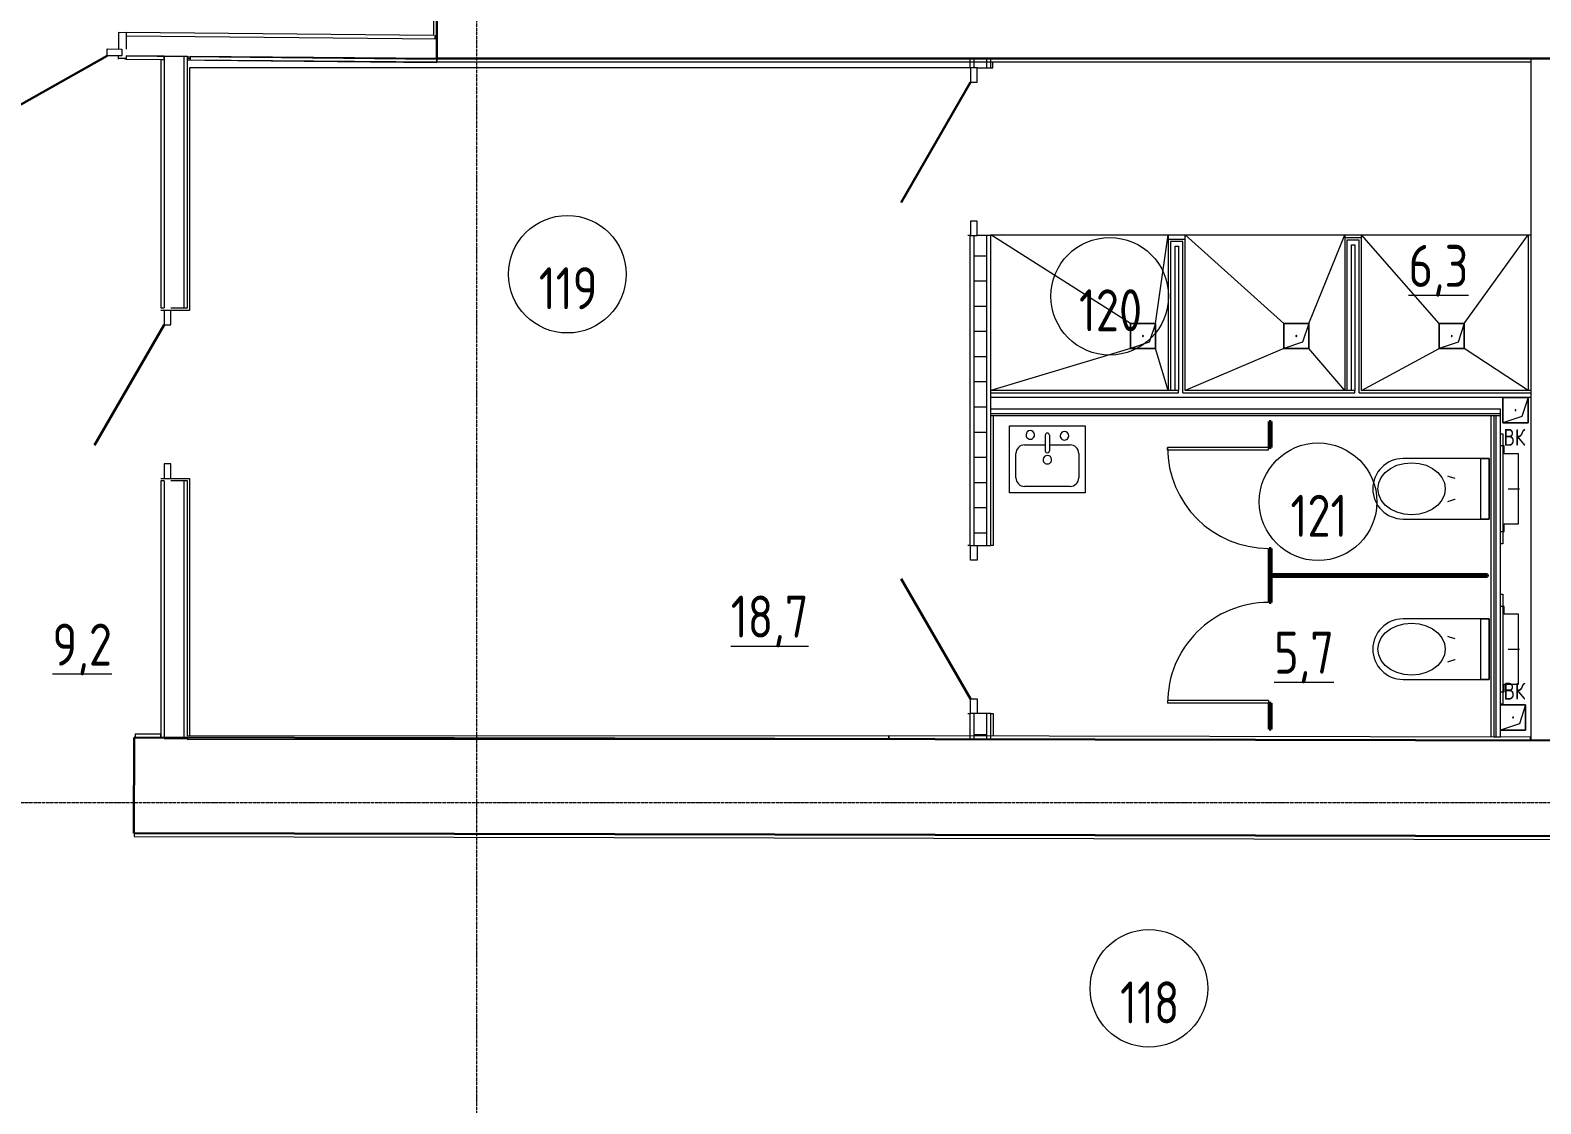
# Model space of a CAD drawing. Header units: millimetres. Extents: x 504091 to 2165846, y 135022 to 442887.
# Drawn here: x 721250 to 730241, y 281484 to 287876 of the extents above; entities that cross this region are included whole.
import ezdxf

# ---------------------------------------------------------------- set-up
doc = ezdxf.new("R2010")
doc.units = ezdxf.units.MM
doc.linetypes.add('ADSK_Линия сетки', pattern=[25, 20, -2.5, 0, -2.5])
doc.linetypes.add('осеваяX2', pattern=[4, 2.5, -0.5, 0.5, -0.5])
for name, color, linetype, lineweight in [('Аннотация', 7, 'Continuous', 9), ('Двери', 7, 'Continuous', 20), ('Двери открывание', 7, 'Continuous', 9), ('Марки помещений', 7, 'Continuous', 20), ('Обобщенные модели', 7, 'Continuous', 18), ('Оси', 165, 'осеваяX2', 13), ('Перекрытие', 7, 'Continuous', 18), ('Сантехника', 7, 'Continuous', 18), ('Стены внутренние', 7, 'Continuous', 18), ('Стены несущие', 7, 'Continuous', 30), ('Стены отделка', 7, 'Continuous', 30), ('Стены перегородки', 7, 'Continuous', 30), ('Стены штриховка', 7, 'Continuous', 18)]:
    doc.layers.add(name, color=color, linetype=linetype, lineweight=lineweight)
doc.styles.add('ГОСТ 2.304', font='CS_Gost2304.shx')

# ---------------------------------------------------------------- blocks, each defined once
blk = doc.blocks.new('GM_Отверстие прямоугольное _в плите_ - Отверстие-1400855-План 1-го этажа')
at = {"layer": 'Обобщенные модели'}
for p, q in [((-75, -75), (-75, 75)), ((-75, 75), (75, 75)), ((75, 75), (-75, 75)), ((-75, 75), (-75, -75)), ((-75, -75), (-37.5, 37.5)), ((-37.5, 37.5), (75, 75)), ((75, 75), (75, -75)), ((75, -75), (75, 75)), ((75, -75), (-75, -75)), ((-75, -75), (75, -75))]:
    blk.add_line(p, q, dxfattribs=at)
for start, end in [(360, 180), (180, 360), (60, 165), (300, 360), (195, 270)]:
    blk.add_arc((0, 0), 2.5, start, end, dxfattribs=at)
blk = doc.blocks.new('АС_Дверь_Однопольная_Алюминиевая - 1000х2100 алюм ост EIS60 Д23п-6262970-План 1-го этажа')
at = {"layer": 'Двери'}
for p, q in [((-375, -20), (-288, -20)), ((-375, -60), (-375, -20)), ((-288, -60), (-375, -60)), ((-288, -20), (-288, -60)), ((538, -20), (625, -20)), ((538, -60), (538, -20)), ((625, -60), (538, -60)), ((625, -20), (625, -60))]:
    blk.add_line(p, q, dxfattribs=at)
at = {"layer": 'Двери', "lineweight": 30}
blk.add_line((538, -60), (-177.3, -473), dxfattribs=at)
blk = doc.blocks.new('SND_Унитаз_Jika_Olymp_с_инсталяцией - Унитаз_ выпуск прямой_ установка на пол_693х360х360_ PN30_12_ ХВ резьба HP DN15_ К гл_ кон П DN100-V5-План 1-го этажа')
at = {"layer": 'Сантехника'}
for p, q in [((0, -61.7), (0, 6.3)), ((-255, -85), (-255, -107.5)), ((-208, -85), (-255, -85)), ((-208, 0), (-208, -85)), ((208, 0), (-208, 0)), ((208, -85), (208, 0)), ((255, -85), (208, -85)), ((255, -107.5), (255, -85)), ((-327.5, -94), (327.5, -94)), ((-327.5, -107.5), (-327.5, -94)), ((-180, -174), (-180, -687.1)), ((180, -174), (-180, -174)), ((-180, -174), (180, -174)), ((-180, -224), (-180, -174)), ((-100, -173), (-100, -174)), ((-80, -173), (-100, -173)), ((-80, -173), (-100, -173)), ((-80, -174), (-80, -173)), ((-55, -173), (-55, -174)), ((55, -173), (-55, -173)), ((-53.1, -173), (-55, -173)), ((55, -173), (53.1, -173)), ((55, -174), (55, -173)), ((80, -173), (80, -174)), ((100, -173), (80, -173)), ((100, -173), (80, -173)), ((100, -174), (100, -173)), ((180, -687.1), (180, -174)), ((180, -174), (180, -224)), ((327.5, -94), (327.5, -107.5)), ((180, -224), (-180, -224))]:
    blk.add_line(p, q, dxfattribs=at)
at = {"layer": 'Сантехника', "flags": 128}
for points in [[(0, -836.5), (-34.5, -831.5), (-67.3, -816.7), (-96.6, -792.9), (-121.2, -761.2), (-139.7, -723.3), (-151.1, -681), (-155, -636.5), (-151.1, -592), (-139.7, -549.7), (-121.2, -511.8), (-96.6, -480.1), (-67.3, -456.3), (-34.5, -441.5), (0, -436.5)], [(-61.7, -376.2), (-71.7, -411.6), (-75, -420.3)], [(0, -436.5), (34.5, -441.5), (67.3, -456.3), (96.6, -480.1), (121.2, -511.8), (139.7, -549.7), (151.1, -592), (155, -636.5), (151.1, -681), (139.7, -723.3), (121.2, -761.2), (96.6, -792.9), (67.3, -816.7), (34.5, -831.5), (0, -836.5)], [(75, -420.3), (62.3, -378.9), (61.7, -376.2)]]:
    blk.add_lwpolyline(points, dxfattribs=at)
at = {"layer": 'Сантехника'}
blk.add_arc((0, -687.1), 180, 180, 360, dxfattribs=at)
blk = doc.blocks.new('131_Сантехническая перегородка_Дверь - СД-1-3905251-План 1-го этажа')
at = {"layer": 'Двери'}
for p, q in [((739, 608), (755, 608)), ((739, 8), (739, 608)), ((755, 8), (755, 608)), ((739, 8), (755, 8))]:
    blk.add_line(p, q, dxfattribs=at)
at = {"layer": 'Двери открывание'}
blk.add_arc((755, 8), 600, 90, 180, dxfattribs=at)
at = {"layer": 'Обобщенные модели', "lineweight": 40}
for p, q in [((155, 4), (0, 4)), ((0, 4), (0, -8)), ((155, -8), (155, 4)), ((910, 4), (755, 4)), ((755, 4), (755, -8)), ((910, -8), (910, 4)), ((0, -8), (155, -8)), ((755, -8), (910, -8))]:
    blk.add_line(p, q, dxfattribs=at)
blk = doc.blocks.new('131_Сантехническая перегородка_Дверь - СД-2-3905252-План 1-го этажа')
at = {"layer": 'Двери'}
for p, q in [((171, 608), (155, 608)), ((155, 8), (155, 608)), ((171, 8), (171, 608)), ((171, 8), (155, 8))]:
    blk.add_line(p, q, dxfattribs=at)
at = {"layer": 'Двери открывание'}
blk.add_arc((155, 8), 600, 360, 90, dxfattribs=at)
at = {"layer": 'Обобщенные модели', "lineweight": 40}
for p, q in [((155, 4), (0, 4)), ((0, 4), (0, -8)), ((155, -8), (155, 4)), ((910, 4), (755, 4)), ((755, 4), (755, -8)), ((910, -8), (910, 4)), ((0, -8), (155, -8)), ((755, -8), (910, -8))]:
    blk.add_line(p, q, dxfattribs=at)
blk = doc.blocks.new('131_Сантехническая перегородка - СП-4-3858331-План 1-го этажа')
at = {"layer": 'Обобщенные модели', "lineweight": 40}
for p, q in [((1300, 8), (0, 8)), ((0, 8), (0, -4)), ((1300, -4), (1300, 8)), ((0, -4), (1300, -4))]:
    blk.add_line(p, q, dxfattribs=at)
blk = doc.blocks.new('АС_Дверь_Однопольная_Алюминиевая - 1000х2100 алюм ост с мат_плёнкой Д18п-V6-План 1-го этажа')
at = {"layer": 'Двери'}
for p, q in [((-375, -17.5), (-288, -17.5)), ((-375, -57.5), (-375, -17.5)), ((-288, -57.5), (-375, -57.5)), ((-288, -17.5), (-288, -57.5)), ((538, -17.5), (625, -17.5)), ((538, -57.5), (538, -17.5)), ((625, -57.5), (538, -57.5)), ((625, -17.5), (625, -57.5))]:
    blk.add_line(p, q, dxfattribs=at)
at = {"layer": 'Двери', "lineweight": 30}
blk.add_line((538, -57.5), (-177.3, -470.5), dxfattribs=at)
blk = doc.blocks.new('АС_Дверь_Однопольная_Алюминиевая - 1000х2100 алюм ост с мат_плёнкой Д18л-V7-План 1-го этажа')
at = {"layer": 'Двери'}
for p, q in [((-288, -17.5), (-375, -17.5)), ((-375, -17.5), (-375, -57.5)), ((-375, -57.5), (-288, -57.5)), ((-288, -57.5), (-288, -17.5)), ((625, -17.5), (538, -17.5)), ((538, -17.5), (538, -57.5)), ((538, -57.5), (625, -57.5)), ((625, -57.5), (625, -17.5))]:
    blk.add_line(p, q, dxfattribs=at)
at = {"layer": 'Двери', "lineweight": 30}
blk.add_line((-288, -57.5), (427.3, -470.5), dxfattribs=at)
blk = doc.blocks.new('АС_Дверь_Однопольная_Алюминиевая - 1000х2100 алюм ост с мат_плёнкой Д19л-6262971-План 1-го этажа')
at = {"layer": 'Двери'}
for p, q in [((-288, -20), (-375, -20)), ((-375, -20), (-375, -60)), ((-375, -60), (-288, -60)), ((-288, -60), (-288, -20)), ((625, -20), (538, -20)), ((538, -20), (538, -60)), ((538, -60), (625, -60)), ((625, -60), (625, -20))]:
    blk.add_line(p, q, dxfattribs=at)
at = {"layer": 'Двери', "lineweight": 30}
blk.add_line((-288, -60), (427.3, -473), dxfattribs=at)
blk = doc.blocks.new('GM_Отверстие прямоугольное _в плите_ - Отверстие-V11-План 1-го этажа')
at = {"layer": 'Обобщенные модели'}
for p, q in [((-75, -75), (-75, 75)), ((-75, 75), (75, 75)), ((75, 75), (-75, 75)), ((-75, 75), (-75, -75)), ((-75, -75), (-37.5, 37.5)), ((-37.5, 37.5), (75, 75)), ((75, -75), (-75, -75)), ((-75, -75), (75, -75))]:
    blk.add_line(p, q, dxfattribs=at)
for start, end in [(360, 180), (180, 360), (60, 165), (300, 360), (195, 270)]:
    blk.add_arc((0, 0), 2.5, start, end, dxfattribs=at)
blk = doc.blocks.new('Sink - Kitchen _11_ - 450 x 400mm-659845-План 1-го этажа')
at = {"layer": 'Сантехника'}
for p, q in [((-209.3, 197.7), (240.7, 197.7)), ((-209.3, -202.3), (-209.3, 197.7)), ((-209.3, -202.3), (-209.3, 197.7)), ((-209.3, 197.7), (240.7, 197.7)), ((240.7, 197.7), (240.7, -202.3)), ((240.7, 197.7), (240.7, -202.3)), ((-171.2, -37.2), (-171.2, 108.8)), ((-120.4, 159.6), (151.8, 159.6)), ((202.6, 108.8), (202.6, -37.2)), ((3, -88), (-120.4, -88)), ((3, -145.2), (3, -53.1)), ((28.4, -145.2), (28.4, -53.1)), ((151.8, -88), (28.4, -88)), ((240.7, -202.3), (-209.3, -202.3)), ((240.7, -202.3), (-209.3, -202.3))]:
    blk.add_line(p, q, dxfattribs=at)
for centre, radius, start, end in [((-120.4, 108.8), 50.8, 90, 180), ((151.8, 108.8), 50.8, 360, 90), ((15.7, 0), 25.4, 360, 180), ((15.7, 0), 25.4, 180, 0), ((-120.4, -37.2), 50.8, 180, 270), ((15.7, -53.1), 12.7, 360, 180), ((151.8, -37.2), 50.8, 270, 0), ((-85.9, -142.1), 25.4, 360, 180), ((-85.9, -142.1), 25.4, 180, 0), ((15.7, -145.2), 12.7, 180, 0), ((117.3, -147.3), 25.4, 360, 180), ((117.3, -147.3), 25.4, 180, 0)]:
    blk.add_arc(centre, radius, start, end, dxfattribs=at)
blk = doc.blocks.new('ADSK_Марка_Помещение_ОдноЗначение - Номер-159740-План 1-го этажа')
at = {"layer": 'Марки помещений'}
blk.add_circle((0, 0), 3.5, dxfattribs=at)

msp = doc.modelspace()

# ---------------------------------------------------------------- hatches: boundary and pattern name
at = {"layer": 'Стены внутренние', "lineweight": 9}
h = msp.add_hatch(dxfattribs=at)
h.set_pattern_fill('FP_7', color=256, style=0, pattern_type=2)
h.set_pattern_definition([(0, (705858.08, 270333.52), (0, 150), []), (90, (705858.08, 270333.52), (-150, 9e-15), [])])
h.paths.add_polyline_path([(726941.783, 283674.2203), (726941.783, 283807.9707), (726866.783, 283807.9707), (726866.783, 283674.3729), (726877.2157, 283674.3517)])
h.paths.add_polyline_path([(726941.783, 284807.9707), (726941.783, 286652.9707), (726866.783, 286652.9707), (726866.783, 284807.9707), (726886.783, 284807.9707)])
h.paths.add_polyline_path([(726866.783, 287652.9707), (726941.783, 287652.9707), (726941.783, 287687.9707), (726866.783, 287687.9707)])

# ---------------------------------------------------------------- linework, layer by layer
at = {"layer": 'Оси', "linetype": 'ADSK_Линия сетки'}
for p, q in [((723907.643, 263323.4727), (723907.643, 314443.584)), ((694211.5079, 283278.5198), (761862.9306, 283278.5198))]:
    msp.add_line(p, q, dxfattribs=at)
at = {"layer": 'Перекрытие'}
for p, q in [((721777.0646, 287763.8521), (721778.0857, 287863.8469)), ((721778.0857, 287863.8469), (721822.2133, 287863.3962)), ((721776.4519, 287703.8552), (721776.6561, 287723.8542)), ((721820.6261, 287707.9707), (721776.4939, 287707.9707)), ((721820.5794, 287703.4046), (721813.6942, 287703.4749)), ((722026.7865, 287699.2943), (722026.7865, 287701.2988)), ((722201.6991, 287707.9707), (722186.7865, 287707.9707)), ((722186.7865, 287699.6649), (722201.6339, 287699.5133)), ((722288.5289, 287698.6259), (723670.4745, 287684.5136)), ((726841.783, 287652.9707), (722198.7865, 287652.9707)), ((722198.7865, 287652.9707), (722198.7865, 286207.9707)), ((723670.4745, 287684.5136), (723670.4745, 287687.9707)), ((726966.783, 287652.9707), (726979.783, 287652.9707)), ((726979.783, 287652.9707), (726979.783, 287687.9707)), ((726841.783, 286652.9707), (726829.783, 286652.9707)), ((726966.783, 286657.0242), (730180.5777, 286657.0242)), ((727797.7315, 286130.4707), (726966.783, 286657.0242)), ((726966.783, 286652.9707), (726966.783, 286657.0242)), ((727947.7315, 286130.4707), (728023.5777, 286657.0242)), ((728023.5777, 286657.0242), (728023.5777, 286630.4707)), ((728710.5777, 286130.4707), (728123.5777, 286657.0242)), ((728123.5777, 286630.4707), (728123.5777, 286657.0242)), ((728860.5777, 286130.4707), (729073.5777, 286657.0242)), ((729073.5777, 286657.0242), (729073.5777, 286639.0242)), ((729173.5777, 286639.0242), (729173.5777, 286657.0242)), ((729635.3546, 286130.4707), (729173.5777, 286657.0242)), ((729785.3546, 286130.4707), (730165.5777, 286657.0242)), ((730165.5777, 286657.0242), (730165.5777, 285730.4707)), ((722046.7865, 286207.9707), (722026.7865, 286207.9707)), ((722198.7865, 286207.9707), (722086.7865, 286207.9707)), ((727797.7315, 285980.4707), (726966.783, 285730.4707)), ((728023.5777, 285730.4707), (727947.7315, 285980.4707)), ((728710.5777, 285980.4707), (728123.5777, 285730.4707)), ((729073.5777, 285730.4707), (728860.5777, 285980.4707)), ((729173.5777, 285730.4707), (729635.3546, 285980.4707)), ((730165.5777, 285730.4707), (729785.3546, 285980.4707)), ((726981.783, 285580.4707), (726981.783, 284807.9707)), ((729945.5777, 283668.1099), (729945.5777, 285580.4707)), ((722026.7865, 285207.9707), (722046.7865, 285207.9707)), ((722086.7865, 285207.9707), (722198.7865, 285207.9707)), ((722198.7865, 285207.9707), (722198.7865, 283672.7758)), ((726841.783, 284807.9707), (726829.783, 284807.9707)), ((726981.783, 284807.9707), (726966.783, 284807.9707)), ((726829.783, 283807.9707), (726841.783, 283807.9707)), ((726966.783, 283807.9707), (726981.783, 283807.9707)), ((726981.783, 283807.9707), (726981.783, 283674.1389))]:
    msp.add_line(p, q, dxfattribs=at)
at = {"layer": 'Стены несущие'}
for p, q in [((723670.4745, 290436.0447), (723670.4745, 287707.9707)), ((723670.4745, 287707.9707), (736603.0777, 287707.9707)), ((721869.0286, 283664.5394), (721867.8691, 283094.5405)), ((738709.2904, 283630.2826), (721869.0286, 283664.5394)), ((721869.2165, 283094.5378), (738708.1309, 283060.2838))]:
    msp.add_line(p, q, dxfattribs=at)
at = {"layer": 'Стены отделка', "lineweight": 9}
for p, q in [((723650.4745, 290416.0447), (723650.4745, 287844.7262)), ((721822.2133, 287863.3962), (721822.009, 287843.3973)), ((723650.4745, 287844.7262), (721822.2133, 287863.3962)), ((723660.3724, 287824.6241), (723660.5767, 287844.623)), ((723660.5767, 287844.623), (723670.4745, 287844.522)), ((721820.7837, 287723.4035), (721820.5794, 287703.4046)), ((721820.5794, 287703.4046), (722046.6006, 287701.0965)), ((722046.7865, 287699.2943), (722026.7865, 287699.2943)), ((722026.7865, 287699.2943), (722026.7865, 286222.9707)), ((722046.6006, 287701.0965), (722046.8048, 287721.0954)), ((722186.7865, 287719.2954), (722166.7865, 287719.2954)), ((722186.7865, 286222.9707), (722186.7865, 287719.2954)), ((722201.7865, 287719.2954), (722201.6322, 287699.296)), ((722201.6322, 287699.296), (723670.3203, 287687.9713)), ((723670.4745, 287707.9707), (722201.7865, 287719.2954)), ((723670.3203, 287687.9713), (723670.4745, 287707.9707)), ((723670.4745, 287707.9707), (723670.4745, 287687.9707)), ((726841.783, 287707.9707), (726841.783, 287652.9707)), ((726966.783, 287652.9707), (726966.783, 287707.9707)), ((723670.4745, 287687.9707), (730180.5777, 287687.9707)), ((726841.783, 287652.9707), (726846.783, 287652.9707)), ((726886.783, 287652.9707), (726966.783, 287652.9707)), ((726846.783, 286652.9707), (726841.783, 286652.9707)), ((726841.783, 286652.9707), (726841.783, 284807.9707)), ((726966.783, 286652.9707), (726886.783, 286652.9707)), ((726966.783, 284807.9707), (726966.783, 286652.9707)), ((728023.5777, 286630.4707), (728023.5777, 285730.4707)), ((728123.5777, 286630.4707), (728023.5777, 286630.4707)), ((728123.5777, 285730.4707), (728123.5777, 286630.4707)), ((729073.5777, 286639.0242), (729073.5777, 285730.4707)), ((729173.5777, 286639.0242), (729073.5777, 286639.0242)), ((729173.5777, 285730.4707), (729173.5777, 286639.0242)), ((728063.5777, 285730.4707), (728063.5777, 286590.4707)), ((728063.5777, 286590.4707), (728083.5777, 286590.4707)), ((728083.5777, 286590.4707), (728083.5777, 285730.4707)), ((729113.5777, 285730.4707), (729113.5777, 286599.0242)), ((729113.5777, 286599.0242), (729133.5777, 286599.0242)), ((729133.5777, 286599.0242), (729133.5777, 285730.4707)), ((722026.7865, 286222.9707), (722046.7865, 286222.9707)), ((722166.7865, 286222.9707), (722186.7865, 286222.9707)), ((728083.5777, 285730.4707), (726966.783, 285730.4707)), ((729133.5777, 285730.4707), (728123.5777, 285730.4707)), ((730180.5777, 285730.4707), (729173.5777, 285730.4707)), ((726966.783, 285690.4707), (730180.5777, 285690.4707)), ((730000.5777, 285620.4707), (726966.783, 285620.4707)), ((730000.5777, 285580.4707), (726966.783, 285580.4707)), ((729960.5777, 285580.4707), (729960.5777, 283667.9981)), ((730000.5777, 283667.9981), (730000.5777, 285620.4707)), ((722046.7865, 285192.9707), (722026.7865, 285192.9707)), ((722026.7865, 285192.9707), (722026.7865, 283664.2184)), ((722186.7865, 285192.9707), (722166.7865, 285192.9707)), ((722186.7865, 283672.7682), (722186.7865, 285192.9707)), ((726841.783, 284807.9707), (726846.783, 284807.9707)), ((726886.783, 284807.9707), (726966.783, 284807.9707)), ((726846.783, 283807.9707), (726841.783, 283807.9707)), ((726841.783, 283807.9707), (726841.783, 283652.7619)), ((726966.783, 283807.9707), (726886.783, 283807.9707)), ((726966.783, 283652.7619), (726966.783, 283807.9707)), ((721874.9323, 283684.5463), (721874.8892, 283664.5463)), ((721874.8892, 283664.5463), (722026.7865, 283664.2184)), ((722026.8296, 283684.2184), (721874.9323, 283684.5463)), ((722026.7865, 283664.2184), (722026.8296, 283684.2184)), ((722166.7865, 283659.2954), (722186.7865, 283659.2954)), ((726359.5264, 283675.4047), (722186.7865, 283672.7682)), ((722186.7865, 283659.2954), (722186.7865, 283652.7682)), ((722186.7865, 283652.7682), (726359.5391, 283655.4047)), ((726359.5391, 283655.4047), (726359.5264, 283675.4047)), ((726359.5798, 283675.4046), (726359.5391, 283655.4047)), ((730179.5719, 283667.6339), (726359.5798, 283675.4046)), ((726841.783, 283652.7619), (726966.783, 283652.7619)), ((729960.5777, 283667.9981), (730000.5777, 283667.9981)), ((730179.5312, 283647.634), (730179.5719, 283667.6339)), ((721869.2165, 283094.5378), (721869.1759, 283074.5378)), ((721869.1759, 283074.5378), (738714.0902, 283040.2716))]:
    msp.add_line(p, q, dxfattribs=at)
at = {"layer": 'Стены перегородки', "lineweight": 18}
for p, q in [((721822.009, 287843.3973), (721821.1921, 287763.4014)), ((721822.009, 287843.3973), (723670.474, 287824.5209)), ((723669.2487, 287704.5272), (723670.474, 287824.5209)), ((721820.7837, 287723.4035), (723669.2487, 287704.5272)), ((722046.8048, 287721.0954), (721820.7837, 287723.4035)), ((722046.7865, 287719.2954), (722046.7865, 286222.9707)), ((722166.7865, 287719.2954), (722046.7865, 287719.2954)), ((722166.7865, 286222.9707), (722166.7865, 287719.2954)), ((730180.5777, 287707.9707), (730180.5777, 283647.6319)), ((722086.7865, 286222.9707), (722166.7865, 286222.9707)), ((722046.7865, 285192.9707), (722046.7865, 283659.2954)), ((722166.7865, 285192.9707), (722086.7865, 285192.9707)), ((722166.7865, 283659.2954), (722166.7865, 285192.9707)), ((722046.7865, 283659.2954), (722166.7865, 283659.2954)), ((730180.5777, 283647.6319), (730300.5777, 283647.6319))]:
    msp.add_line(p, q, dxfattribs=at)
at = {"layer": 'Стены штриховка'}
for p, q in [((726866.783, 287707.9707), (726866.783, 287652.9707)), ((726941.783, 287707.9707), (726941.783, 287652.9707)), ((726866.783, 286652.9707), (726866.783, 284807.9707)), ((726941.783, 286652.9707), (726941.783, 284807.9707)), ((728036.5777, 286617.4707), (728036.5777, 285730.4707)), ((728110.5777, 286617.4707), (728036.5777, 286617.4707)), ((728110.5777, 285717.4707), (728110.5777, 286617.4707)), ((729086.5777, 286626.0242), (729086.5777, 285730.4707)), ((729160.5777, 286626.0242), (729086.5777, 286626.0242)), ((729160.5777, 285717.4707), (729160.5777, 286626.0242)), ((726966.783, 285717.4707), (728083.5777, 285717.4707)), ((728083.5777, 285717.4707), (728083.5777, 285730.4707)), ((728110.5777, 285717.4707), (729133.5777, 285717.4707)), ((729133.5777, 285717.4707), (729133.5777, 285730.4707)), ((729160.5777, 285717.4707), (730180.5777, 285717.4707)), ((726966.783, 285593.4707), (730000.5777, 285593.4707)), ((729973.5777, 285580.4707), (729973.5777, 283667.9981)), ((726866.783, 283807.9707), (726866.783, 283652.7619)), ((726941.783, 283807.9707), (726941.783, 283652.7619))]:
    msp.add_line(p, q, dxfattribs=at)

# ---------------------------------------------------------------- block references
at = {"layer": 'Двери'}
for name, p, rotation in [('АС_Дверь_Однопольная_Алюминиевая - 1000х2100 алюм ост EIS60 Д23п-6262970-План 1-го этажа', (721171.4302, 287790.0378), 359.4149209932884), ('АС_Дверь_Однопольная_Алюминиевая - 1000х2100 алюм ост с мат_плёнкой Д18л-V7-План 1-го этажа', (726904.283, 287277.9707), 270), ('АС_Дверь_Однопольная_Алюминиевая - 1000х2100 алюм ост с мат_плёнкой Д19л-6262971-План 1-го этажа', (722106.7865, 285832.9707), 269.9999999999999), ('АС_Дверь_Однопольная_Алюминиевая - 1000х2100 алюм ост с мат_плёнкой Д18п-V6-План 1-го этажа', (726904.283, 284432.9707), 270)]:
    msp.add_blockref(name, p, dxfattribs=dict(at, rotation=rotation))
at = {"layer": 'Марки помещений', "xscale": 99.99999999999993, "yscale": 99.99999999999993, "zscale": 99.99999999999993}
for p in [(724447.2114, 286423.348), (727674.9811, 286292.015), (728915.2542, 285068.5354), (727908.2676, 282171.1242)]:
    msp.add_blockref('ADSK_Марка_Помещение_ОдноЗначение - Номер-159740-План 1-го этажа', p, dxfattribs=at)
at = {"layer": 'Обобщенные модели'}
for name, p, rotation in [('GM_Отверстие прямоугольное _в плите_ - Отверстие-1400855-План 1-го этажа', (727872.7315, 286055.4707), 180), ('GM_Отверстие прямоугольное _в плите_ - Отверстие-1400855-План 1-го этажа', (728785.5777, 286055.4707), 180), ('GM_Отверстие прямоугольное _в плите_ - Отверстие-1400855-План 1-го этажа', (729710.3546, 286055.4707), 180), ('GM_Отверстие прямоугольное _в плите_ - Отверстие-1400855-План 1-го этажа', (730089.9973, 285613.3583), 180), ('131_Сантехническая перегородка_Дверь - СД-1-3905251-План 1-го этажа', (728627.5871, 284635.9707), 89.99999999997657), ('131_Сантехническая перегородка_Дверь - СД-2-3905252-План 1-го этажа', (728627.5777, 283713.9707), 89.99999999997657), ('GM_Отверстие прямоугольное _в плите_ - Отверстие-V11-План 1-го этажа', (730075.5777, 283783.5198), 180)]:
    msp.add_blockref(name, p, dxfattribs=dict(at, rotation=rotation))
msp.add_blockref('131_Сантехническая перегородка - СП-4-3858331-План 1-го этажа', (728623.5871, 284627.9707), dxfattribs=at)
at = {"layer": 'Сантехника'}
for name, p, rotation in [('Sink - Kitchen _11_ - 450 x 400mm-659845-План 1-го этажа', (727319.543, 285319.2264), 180), ('SND_Унитаз_Jika_Olymp_с_инсталяцией - Унитаз_ выпуск прямой_ установка на пол_693х360х360_ PN30_12_ ХВ резьба HP DN15_ К гл_ кон П DN100-V5-План 1-го этажа', (730108.0777, 285145.7789), 270.0000000000002), ('SND_Унитаз_Jika_Olymp_с_инсталяцией - Унитаз_ выпуск прямой_ установка на пол_693х360х360_ PN30_12_ ХВ резьба HP DN15_ К гл_ кон П DN100-V5-План 1-го этажа', (730108.0777, 284190.7789), 270.0000000000002)]:
    msp.add_blockref(name, p, dxfattribs=dict(at, rotation=rotation))

# ---------------------------------------------------------------- texts
at = {"layer": 'Аннотация', "color": 251, "lineweight": 9, "true_color": 0x4b4b4b, "char_height": 100, "width": 156.348, "attachment_point": 1, "line_spacing_factor": 1.022766, "style": 'ГОСТ 2.304'}
for insert in [(730018.9437, 285502.1335), (730018.9437, 283990.9026)]:
    msp.add_mtext('\\pt360,720,1080,1440,1800,2160,2520,2880,3240,3600,3960,4320,4680,5040,5400,5760,6120,6480,6840,7200,7560,7920,8280,8640,9000,9360,9720,10080,10440,10800,11160,11520;ВК', dxfattribs=dict(at, insert=insert))
at = {"layer": 'Марки помещений', "lineweight": 9, "char_height": 250, "attachment_point": 5, "line_spacing_factor": 1.022766, "style": 'ГОСТ 2.304'}
for s, insert, width in [('\\pt450,900,1350,1800,2250,2700,3150,3600,4050,4500,4950,5400,5850,6300,6750,7200,7650,8100,8550,9000,9450,9900,10350,10800,11250,11700,12150,12600,13050,13500,13950,14400;{\\L6,3}', (729631.6279, 286443.6076), 405), ('\\pt450,900,1350,1800,2250,2700,3150,3600,4050,4500,4950,5400,5850,6300,6750,7200,7650,8100,8550,9000,9450,9900,10350,10800,11250,11700,12150,12600,13050,13500,13950,14400;119', (724452.1541, 286339.7662), 393.3), ('\\pt450,900,1350,1800,2250,2700,3150,3600,4050,4500,4950,5400,5850,6300,6750,7200,7650,8100,8550,9000,9450,9900,10350,10800,11250,11700,12150,12600,13050,13500,13950,14400;120', (727679.9238, 286208.4332), 441), ('\\pt450,900,1350,1800,2250,2700,3150,3600,4050,4500,4950,5400,5850,6300,6750,7200,7650,8100,8550,9000,9450,9900,10350,10800,11250,11700,12150,12600,13050,13500,13950,14400;121', (728920.1969, 284984.9537), 393.3), ('\\pt450,900,1350,1800,2250,2700,3150,3600,4050,4500,4950,5400,5850,6300,6750,7200,7650,8100,8550,9000,9450,9900,10350,10800,11250,11700,12150,12600,13050,13500,13950,14400;{\\L18,7}', (725650.8986, 284355.5187), 518.4), ('\\pt450,900,1350,1800,2250,2700,3150,3600,4050,4500,4950,5400,5850,6300,6750,7200,7650,8100,8550,9000,9450,9900,10350,10800,11250,11700,12150,12600,13050,13500,13950,14400;{\\L9,2}', (721559.6724, 284188.8543), 405), ('\\pt450,900,1350,1800,2250,2700,3150,3600,4050,4500,4950,5400,5850,6300,6750,7200,7650,8100,8550,9000,9450,9900,10350,10800,11250,11700,12150,12600,13050,13500,13950,14400;{\\L5,7}', (728831.6279, 284140.868), 405), ('\\pt450,900,1350,1800,2250,2700,3150,3600,4050,4500,4950,5400,5850,6300,6750,7200,7650,8100,8550,9000,9450,9900,10350,10800,11250,11700,12150,12600,13050,13500,13950,14400;118', (727913.2103, 282087.5424), 393.3)]:
    msp.add_mtext(s, dxfattribs=dict(at, insert=insert, width=width))

doc.saveas('drawing.dxf')
